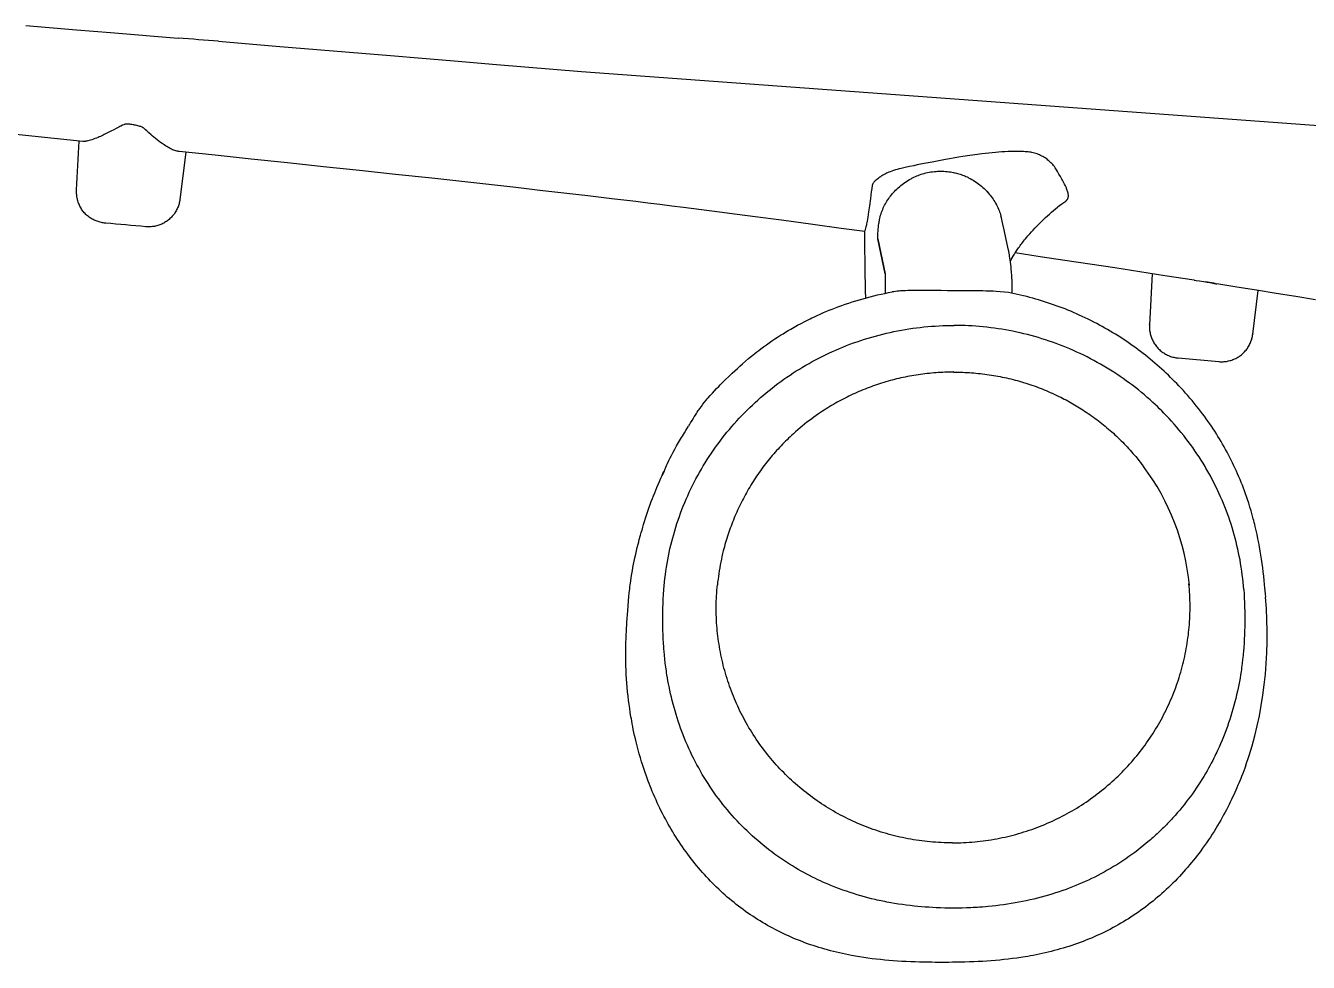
# Model space of a CAD drawing. Extents: x -17108 to 71323, y -8319 to 54197.
# Drawn here: x 44875 to 48954, y 43081 to 46062 of the extents above; entities that cross this region are included whole.
import ezdxf

# ---------------------------------------------------------------- set-up
doc = ezdxf.new("R2010")
doc.units = 0
doc.linetypes.add('DASHED', pattern=[15, 12, -3])
doc.layers.get('0').update_dxf_attribs({"linetype": 'CONTINUOUS'})

msp = doc.modelspace()

# ---------------------------------------------------------------- linework, layer by layer
at = {"color": 7}
for p, q in [((46643, 45915.7), (51356.8, 45571.5)), ((45384.8, 45659), (45366.1, 45508.9)), ((47608.1, 45272.6), (47585.1, 45383.1)), ((47585.1, 45383.1), (47608.1, 45272.6)), ((47608.1, 45272.6), (47608.3, 45210)), ((47608.1, 45272.6), (47608.3, 45210)), ((48458, 45272.4), (48449.2, 45109.4)), ((48777.7, 45080.1), (48795, 45219)), ((48540.1, 45004.4), (48669.6, 44992.8))]:
    msp.add_line(p, q, dxfattribs=at)
at = {"color": 7, "linetype": 'DASHED', "ltscale": 0.003889}
msp.add_line((48157, 45484.1), (48157.1, 45484.2), dxfattribs=at)
at = {"color": 7, "linetype": 'DASHED', "ltscale": 0.000402647}
msp.add_line((48182, 45503.2), (48182, 45503.2), dxfattribs=at)
at = {"color": 7, "linetype": 'DASHED', "ltscale": 0.000497951}
msp.add_line((48182, 45503.2), (48182, 45503.2), dxfattribs=at)
at = {"color": 7, "linetype": 'DASHED', "ltscale": 0.027594}
msp.add_line((47544.2, 45406.3), (47544.2, 45406.3), dxfattribs=at)
at = {"color": 7, "ltscale": 0.001005}
for p, q in [((48650.6, 45237.3), (48650.6, 45237.4)), ((48650.6, 45237.4), (48650.6, 45237.3))]:
    msp.add_line(p, q, dxfattribs=at)
at = {"color": 7, "linetype": 'DASHED', "ltscale": 0.064516}
for p, q in [((48449.4, 45112), (48449.2, 45109.4)), ((48449.2, 45109.4), (48449.4, 45112))]:
    msp.add_line(p, q, dxfattribs=at)
at = {"color": 7, "linetype": 'DASHED', "ltscale": 0.064507}
msp.add_line((48777.9, 45082.6), (48777.7, 45080.1), dxfattribs=at)
at = {"color": 7, "ltscale": 0.026465}
for p, q in [((47826.3, 44960.7), (47827.4, 44960.7)), ((47827.4, 44960.7), (47826.3, 44960.7))]:
    msp.add_line(p, q, dxfattribs=at)
at = {"color": 7}
for points in [[(44875.5, 46061.8), (45037.2, 46048.6), (45145.1, 46039.9), (45360.8, 46022.3)], [(45057.1, 45693.2), (44763, 45723.9), (44469.1, 45754.7), (44322.2, 45770.1), (44028.4, 45801.1), (43881.6, 45816.6), (43615.8, 45844.9), (43350, 45873.2), (43084.4, 45901.6), (42287.7, 45986.9), (42022.2, 46015.2), (41757.9, 46043.3)], [(45488.8, 46011.9), (45670.9, 45997), (45853.1, 45982), (46035.3, 45966.9)], [(46035.3, 45966.9), (46136.6, 45958.4), (46237.9, 45949.9), (46372.9, 45938.6), (46643, 45915.7)], [(45187.5, 45746.6), (45183.4, 45744.7), (45178.3, 45742.3), (45175.3, 45740.8), (45171.3, 45738.8), (45163.5, 45734.7), (45155.8, 45730.6), (45146.3, 45725.7), (45137.8, 45721.4), (45129.4, 45717.3)], [(45221.6, 45745.6), (45219.3, 45746.1), (45217, 45746.4), (45213.5, 45747), (45210.1, 45747.4), (45206.7, 45747.8), (45203.6, 45748), (45200.7, 45748.1), (45198, 45748.2), (45195.5, 45748.1), (45193.5, 45748), (45191.8, 45747.8), (45190.3, 45747.5), (45189.2, 45747.2), (45188.4, 45746.9), (45187.5, 45746.6)], [(45251, 45735.6), (45250.4, 45736), (45249.8, 45736.4), (45248.9, 45737), (45247.9, 45737.5), (45245.9, 45738.5), (45243.6, 45739.5), (45241.2, 45740.5), (45238.7, 45741.3), (45235.9, 45742.2), (45232.4, 45743.2), (45228.9, 45744.1), (45225.2, 45744.9), (45221.6, 45745.6)], [(45304.5, 45690.4), (45299.3, 45694.3), (45294, 45698.3), (45288.7, 45702.6), (45283.4, 45707), (45278.1, 45711.5), (45274.6, 45714.6), (45267.6, 45721), (45262.8, 45725.3), (45260.4, 45727.5), (45256.6, 45730.8), (45253.8, 45733.2), (45250.9, 45735.6)], [(45121.6, 45713.5), (45117.3, 45711.4), (45113.1, 45709.4), (45109.6, 45707.8), (45106, 45706.2), (45100.9, 45704.1), (45095.8, 45702.2), (45090.9, 45700.4), (45086.1, 45698.8), (45081.5, 45697.4), (45077.2, 45696.2), (45073.2, 45695.1), (45069.5, 45694.3), (45066.2, 45693.7), (45064.6, 45693.5), (45063.1, 45693.3), (45061.7, 45693.2), (45060.4, 45693.1), (45058.7, 45693.1), (45057.1, 45693.2)], [(45327.8, 45674.8), (45324, 45677.1), (45320, 45679.7), (45315.9, 45682.4), (45312.8, 45684.5), (45309.6, 45686.8), (45304.5, 45690.4)], [(45363.2, 45661.3), (45361, 45661.6), (45359.1, 45661.9), (45357.6, 45662.2), (45356, 45662.6), (45352.9, 45663.4), (45349.7, 45664.5), (45346.3, 45665.7), (45342.8, 45667.1), (45339.2, 45668.8), (45335.4, 45670.6), (45331.6, 45672.6), (45327.8, 45674.8)], [(47195.3, 45453.6), (47138.4, 45461.2), (47081.5, 45468.6), (47024.6, 45475.9), (46967.6, 45483.1), (46930, 45487.8), (46892.4, 45492.5), (46853.9, 45497.2), (46815.4, 45501.9), (46739.3, 45511), (46663, 45520), (46586.8, 45528.9), (46510.5, 45537.6), (46434.1, 45546.3), (46357.7, 45554.9), (46281.3, 45563.4), (46224, 45569.7), (46166.6, 45576), (46051.9, 45588.4), (45937.2, 45600.7), (45822.4, 45613), (45707.6, 45625.1), (45592.8, 45637.2), (45478, 45649.3), (45363.2, 45661.3)], [(48048.3, 45661), (48043.4, 45661.2), (48038.4, 45661.3), (48028.6, 45661.4), (48018.9, 45661.3), (48009.1, 45661.2), (47999.4, 45660.9), (47989.3, 45660.4), (47979.3, 45659.9), (47969.3, 45659.2), (47959.3, 45658.4), (47948.5, 45657.4), (47937.8, 45656.4), (47927.1, 45655.2), (47916.5, 45653.9), (47909.1, 45653), (47901.8, 45652), (47893.9, 45650.9), (47885.9, 45649.8), (47878, 45648.6), (47870.1, 45647.4), (47856, 45645.1), (47842, 45642.8), (47825.1, 45639.9), (47813, 45637.7), (47801, 45635.6), (47778.9, 45631.5), (47757.7, 45627.5), (47739.3, 45624), (47721.4, 45620.6), (47710.5, 45618.4), (47699.9, 45616.2), (47686, 45613.4), (47672.6, 45610.5), (47659.7, 45607.5)], [(48153.6, 45602.6), (48151.4, 45606.2), (48149.1, 45609.7), (48146.7, 45613.1), (48144.1, 45616.4), (48141.4, 45619.6), (48138.6, 45622.7), (48135.7, 45625.7), (48132.7, 45628.7), (48129.6, 45631.5), (48126.4, 45634.1), (48123.3, 45636.6), (48120.1, 45638.9), (48116.9, 45641.1), (48113.5, 45643.2), (48110.1, 45645.2), (48106.7, 45647), (48103.1, 45648.8), (48099.5, 45650.4), (48095.9, 45652), (48091.9, 45653.5), (48087.9, 45654.8), (48083.8, 45656), (48079.6, 45657.1), (48075.4, 45658), (48071.4, 45658.8), (48067.3, 45659.4), (48063.2, 45659.9), (48059.2, 45660.4), (48056.4, 45660.6), (48053.7, 45660.8), (48048.3, 45661)], [(47659.7, 45607.5), (47653.3, 45606), (47647.1, 45604.4), (47641.2, 45602.7), (47635.5, 45600.9), (47630, 45599), (47624.8, 45597.1), (47619.9, 45595.2), (47616.4, 45593.6), (47613, 45592.1), (47609.8, 45590.5), (47607.6, 45589.4), (47605.5, 45588.2), (47603.2, 45586.9), (47601, 45585.7), (47598.5, 45584.2), (47596.1, 45582.7), (47593.8, 45581.2), (47591.6, 45579.7), (47588.1, 45577.2), (47584.9, 45574.9), (47582.1, 45572.6)], [(48182, 45503.2), (48183.7, 45504.5), (48184.6, 45505.2), (48185.4, 45505.9), (48186.1, 45506.6), (48186.8, 45507.3), (48187.7, 45508.5), (48188.6, 45509.7), (48189.3, 45511.1), (48189.9, 45512.5), (48190.3, 45513.6), (48190.6, 45514.7), (48190.9, 45515.9), (48191, 45516.8), (48191.1, 45517.8), (48191.2, 45519.8), (48191.2, 45521.9), (48191, 45524.2), (48190.7, 45526.6), (48190.2, 45529.2), (48189.5, 45531.9), (48188.7, 45534.8), (48187.8, 45537.4), (48186.8, 45540.2), (48185.7, 45543.1), (48184.8, 45545.3), (48183.8, 45547.6), (48181.7, 45552.2), (48179.4, 45556.9), (48176.9, 45561.8), (48174.8, 45565.6), (48172.7, 45569.6), (48170.4, 45573.6), (48165.9, 45581.5), (48161.4, 45589.3), (48156.2, 45598.1), (48153.6, 45602.6)], [(47577.2, 45568.4), (47575.2, 45566.5), (47574.3, 45565.6), (47573.4, 45564.6), (47572.4, 45563.3), (47571.4, 45562.1), (47570.5, 45560.8), (47569.6, 45559.2), (47568.9, 45557.6), (47568.3, 45556), (47567.8, 45554.4), (47567.5, 45552.8)], [(47582.1, 45572.6), (47579.8, 45570.7), (47578.7, 45569.8), (47577.2, 45568.4)], [(47577.2, 45568.4), (47578.7, 45569.8), (47579.8, 45570.7), (47582.1, 45572.6)], [(47637.9, 45534), (47641.7, 45538), (47645.7, 45541.9), (47649.7, 45545.7), (47653.9, 45549.4), (47658.1, 45553), (47662.5, 45556.5), (47666.9, 45559.8), (47671.4, 45563), (47676.1, 45566.2), (47680.9, 45569.2), (47685.8, 45572.1), (47688.3, 45573.6), (47690.8, 45574.9), (47693.3, 45576.2), (47695.8, 45577.5), (47700.2, 45579.7), (47704.6, 45581.7), (47709.1, 45583.6), (47713.6, 45585.4), (47718.2, 45587.1), (47722.8, 45588.7), (47727.4, 45590.1), (47732.7, 45591.7), (47738, 45593), (47743.4, 45594.2), (47748.7, 45595.3), (47754.1, 45596.2), (47759.6, 45597), (47765, 45597.6), (47770.5, 45598.1), (47775.3, 45598.4), (47780.2, 45598.6), (47785.1, 45598.7)], [(47785.1, 45598.7), (47790.3, 45598.6), (47795.5, 45598.4), (47800.6, 45598.1), (47805.8, 45597.6), (47810.9, 45597), (47816, 45596.3), (47821.1, 45595.5), (47826.2, 45594.5), (47829, 45593.9), (47831.7, 45593.3), (47835.4, 45592.3), (47839, 45591.4), (47842.6, 45590.3), (47846.6, 45589.1), (47850.6, 45587.7), (47854.6, 45586.3), (47858.6, 45584.8), (47862, 45583.4), (47865.5, 45581.9), (47868.9, 45580.4), (47871.5, 45579.2), (47874, 45577.9), (47879, 45575.3), (47883.9, 45572.6), (47888.6, 45569.9), (47893.2, 45567), (47897.7, 45564), (47902.2, 45560.9), (47906.5, 45557.6), (47910.8, 45554.3), (47915, 45550.8), (47919.1, 45547.2), (47923.1, 45543.5), (47926.3, 45540.4), (47929.5, 45537.1), (47932.7, 45533.8)], [(45130, 45433.5), (45126.5, 45433.8), (45123.1, 45434.3), (45119.6, 45434.8), (45116.2, 45435.5), (45112.8, 45436.3), (45109.4, 45437.2), (45106, 45438.2), (45102.7, 45439.3), (45099.4, 45440.5), (45096.1, 45441.8), (45092.9, 45443.3), (45089.7, 45444.9), (45086.6, 45446.5), (45083.6, 45448.3), (45080.6, 45450.2), (45077.7, 45452.2), (45074.9, 45454.4), (45072.1, 45456.6), (45069.4, 45458.9), (45066.9, 45461.3), (45064.4, 45463.8), (45062, 45466.5), (45059.7, 45469.1), (45057.5, 45471.9), (45055.4, 45474.8), (45053.4, 45477.7), (45051.5, 45480.7), (45049.8, 45483.8), (45048, 45487.1), (45046.5, 45490.4), (45045.1, 45493.6), (45043.9, 45496.7), (45042.6, 45500.3), (45041.5, 45504), (45040.6, 45507.2), (45039.9, 45510.4), (45039.4, 45512.4), (45039.1, 45514.4), (45038.7, 45516.4), (45038.2, 45520), (45037.9, 45523), (45037.6, 45526.9), (45037.5, 45530.8), (45037.5, 45534.8), (45037.6, 45539), (45037.6, 45539.6)], [(47567.5, 45552.8), (47566, 45543.1), (47564.6, 45533.3), (47563.1, 45522.8), (47561.7, 45512.1), (47558.7, 45488.7), (47556.9, 45475.6), (47556.1, 45469.1), (47554.9, 45460.9), (47553.8, 45452.9), (47552.7, 45446.2), (47551.6, 45439.8)], [(47585.1, 45383.1), (47585.1, 45389.3), (47585.3, 45395.4), (47585.6, 45401.6), (47586, 45407.8), (47586.4, 45413.9), (47587, 45420.1), (47587.7, 45426.2), (47588.6, 45432.3), (47589.1, 45435.3), (47589.6, 45438.4), (47590.1, 45441.4), (47590.7, 45444.3), (47591.8, 45449.1), (47593, 45453.9), (47594.3, 45458.6), (47595.7, 45463.3), (47597.2, 45467.9), (47598.9, 45472.5), (47600.8, 45477.1), (47602.7, 45481.6), (47604.8, 45486.1), (47607, 45490.5), (47609.4, 45494.8), (47611.8, 45499.1), (47614.4, 45503.3), (47617.1, 45507.5), (47619.8, 45511.6), (47622.7, 45515.6), (47625.7, 45519.6), (47628.7, 45523.4), (47631.9, 45527.2), (47634.8, 45530.6), (47637.9, 45534)], [(47932.7, 45533.8), (47936.1, 45530), (47939.5, 45526.1), (47942.7, 45522.1), (47945.9, 45518), (47948.9, 45513.8), (47951.8, 45509.6), (47954.7, 45505.3), (47957.4, 45501), (47960, 45496.6), (47962.4, 45492.1), (47964.8, 45487.6), (47967, 45483), (47969, 45478.3), (47971, 45473.6), (47972.5, 45469.5), (47973.9, 45465.4), (47975.3, 45461.3), (47976.5, 45457.1)], [(45366.1, 45509), (45365.6, 45505.5), (45365.1, 45502.6), (45364.7, 45500.8), (45364.1, 45497.9), (45363.3, 45495), (45362.3, 45491.6), (45361.2, 45488.3), (45360, 45484.9), (45358.6, 45481.7), (45357.2, 45478.5), (45355.6, 45475.3), (45353.9, 45472.2), (45352.1, 45469.2), (45350.2, 45466.2), (45348.3, 45463.4), (45346.2, 45460.5), (45344, 45457.8), (45341.7, 45455.2), (45339.3, 45452.6), (45336.9, 45450.1), (45334.4, 45447.7), (45331.7, 45445.4), (45329, 45443.2), (45326.3, 45441.1), (45323.4, 45439.1), (45320.5, 45437.1), (45317.5, 45435.3), (45314.5, 45433.6), (45311.4, 45432), (45308.3, 45430.5), (45305.1, 45429.1), (45301.9, 45427.9), (45298.6, 45426.7), (45295.3, 45425.7), (45291.9, 45424.7), (45288.6, 45423.9), (45285.2, 45423.2), (45281.7, 45422.6), (45278.3, 45422.2), (45274.8, 45421.8), (45271.4, 45421.6), (45267.9, 45421.5), (45264.4, 45421.5), (45260.9, 45421.7), (45257.4, 45421.9)], [(48006.8, 45312.5), (48009.6, 45317.8), (48012.5, 45323.1), (48015.7, 45328.6), (48017.7, 45331.9), (48019.7, 45335.1), (48021.7, 45338.4), (48023.8, 45341.6), (48026, 45344.9), (48028.2, 45348.2), (48030.5, 45351.6), (48032.9, 45355), (48035.4, 45358.4), (48037.9, 45361.9), (48040.5, 45365.4), (48043.1, 45368.9), (48045.9, 45372.5), (48048.7, 45376), (48051.8, 45379.9), (48054.9, 45383.7), (48058.8, 45388.4), (48062.7, 45393), (48068.5, 45399.6), (48073.6, 45405.3), (48078.9, 45411.1), (48084.4, 45416.9), (48090, 45422.8), (48095.8, 45428.7), (48101.8, 45434.7), (48107.9, 45440.6), (48113.4, 45445.8), (48118.9, 45451), (48125, 45456.6), (48131.2, 45462.2), (48137.5, 45467.8), (48143.9, 45473.3), (48150.4, 45478.7), (48157, 45484.1)], [(48157, 45484.1), (48159.2, 45485.9), (48163.3, 45489.1), (48170.5, 45494.5), (48182.8, 45503.8)], [(47544.2, 45406.3), (47468.8, 45416.7), (47379.1, 45428.9), (47278.9, 45442.4), (47195.3, 45453.6)], [(47551.6, 45439.8), (47551.2, 45437.5), (47550.8, 45435.3), (47549.8, 45431.1), (47548.8, 45427), (47548.3, 45425.1), (47547.2, 45421.4), (47544.2, 45408.4)], [(48001.6, 45343.3), (47998.7, 45357), (47993.3, 45381.7), (47986.8, 45411.9), (47982.9, 45430.1), (47980.9, 45439.6), (47979.7, 45444.5), (47978.3, 45450.4), (47976.5, 45457.1)], [(47546.9, 45195.4), (47546.4, 45218.1), (47545.9, 45242), (47545.4, 45267.1), (47545, 45293.4), (47544.7, 45320.8), (47544.5, 45341.6), (47544.4, 45363.2), (47544.3, 45385.5), (47544.2, 45408.4)], [(48012.9, 45210), (48012.4, 45250.5), (48011.8, 45260.4), (48011.4, 45266.9), (48010.5, 45277.7), (48009.7, 45286.5), (48008.9, 45294.6), (48008.1, 45302.1), (48007.2, 45309.2), (48006.4, 45315.5), (48005.5, 45322), (48004.4, 45328.8), (48003.7, 45333), (48002.7, 45338.1), (48001.6, 45343.3)], [(48591.3, 45251.9), (48498.3, 45266.1), (48418.8, 45278.4), (48339.3, 45290.7), (48259.9, 45302.8), (48180.4, 45314.8), (48101, 45326.6), (48021.7, 45338.4)], [(48591.3, 45251.9), (48593.1, 45251.7), (48597.5, 45251.1), (48608.1, 45249.5), (48622.3, 45247.2), (48627, 45246.5)], [(48627, 45246.5), (48632.1, 45245.6), (48641.4, 45244), (48650.7, 45242.4), (48654.8, 45241.7), (48657.3, 45241.2), (48657.5, 45241.2)], [(48657.5, 45241.2), (48653.6, 45241.9), (48639.5, 45244.4), (48627, 45246.5)], [(48657.5, 45241.2), (48660.4, 45240.6), (48663.7, 45240)], [(48977, 45189.3), (48914.3, 45199.6), (48851.7, 45209.8), (48789, 45220), (48726.4, 45230), (48663.7, 45240)], [(46984.1, 44788.2), (46985.9, 44791.1), (46987.7, 44793.9), (46990.1, 44797.8), (46994.7, 44805.5), (46999.3, 44813.2), (47001.7, 44817), (47005.2, 44822.8), (47008.2, 44827.5), (47011.3, 44832.1), (47014.4, 44836.8), (47016.8, 44840.2), (47019.3, 44843.6), (47024.2, 44850.4), (47029.3, 44857.1), (47034.5, 44863.7), (47039.8, 44870.2), (47043, 44874), (47046.1, 44877.7), (47052.6, 44885.2), (47059.1, 44892.5), (47065.8, 44899.7), (47072.6, 44906.9), (47079.4, 44914), (47084.1, 44918.8), (47088.7, 44923.5), (47094.5, 44929.2), (47100.3, 44934.9), (47111.1, 44945.5), (47116.6, 44950.7), (47122, 44955.8), (47130.3, 44963.6), (47138.6, 44971.2), (47147, 44978.7), (47155.4, 44986.2), (47164.9, 44994.4), (47174.4, 45002.5), (47184.1, 45010.5), (47188.9, 45014.4), (47193.8, 45018.3), (47200.3, 45023.5), (47206.9, 45028.6), (47213.6, 45033.6), (47222.2, 45040), (47231, 45046.4), (47239.8, 45052.6), (47248.7, 45058.7), (47257.7, 45064.8), (47266.7, 45070.7), (47275.8, 45076.5), (47283.9, 45081.5), (47292, 45086.4), (47300.1, 45091.3), (47308.3, 45096), (47313.7, 45099.2), (47319.2, 45102.3), (47330.3, 45108.4), (47341.4, 45114.3), (47352.7, 45120.2), (47364.1, 45126), (47369.8, 45128.8), (47375.6, 45131.6), (47384.2, 45135.7), (47392.9, 45139.7), (47401.6, 45143.6), (47410.3, 45147.5), (47420.4, 45151.8), (47430.4, 45156), (47440.6, 45160), (47450.7, 45164), (47461, 45167.9), (47471.2, 45171.6), (47481.5, 45175.2), (47492.8, 45179.1), (47504.1, 45182.8), (47515.4, 45186.3), (47526.8, 45189.7), (47538.3, 45193), (47549.7, 45196.2), (47561.3, 45199.2), (47572.8, 45202.1), (47584.4, 45204.8), (47596, 45207.4), (47607.7, 45209.9), (47619.4, 45212.2), (47631.1, 45214.4)], [(47673.2, 45218.4), (47667.5, 45218.1), (47662, 45217.8), (47657.6, 45217.5), (47653.4, 45217.2), (47647, 45216.6), (47641.2, 45215.9), (47636.2, 45215.3), (47633.5, 45214.8), (47631, 45214.4)], [(47817.2, 45218.3), (47806.8, 45218.5), (47786.9, 45218.7), (47752.9, 45219.1), (47734.7, 45219.3), (47726.4, 45219.3), (47714.7, 45219.3), (47701.1, 45219.2), (47688.8, 45219), (47680.7, 45218.7), (47673.2, 45218.4)], [(48000.6, 45212.5), (47961.3, 45216.4), (47952.1, 45216.8), (47941.3, 45217.2), (47929.1, 45217.4), (47919.4, 45217.6), (47912.4, 45217.7), (47897.2, 45217.8), (47867.1, 45217.9), (47839.6, 45218.1), (47817.2, 45218.3)], [(48818.7, 44243.5), (48817.9, 44253.4), (48817, 44263.4), (48816.1, 44273.3), (48815.2, 44283.3), (48813.9, 44296.8), (48812.4, 44310.3), (48810.9, 44323.8), (48809.2, 44337.1), (48807.5, 44350.5), (48805.6, 44363.8), (48803.6, 44376.9), (48801.4, 44390.1), (48799.1, 44403.1), (48796.7, 44416.2), (48794.1, 44429.2), (48791.4, 44442.2), (48788.6, 44454.9), (48785.6, 44467.7), (48784.1, 44474), (48782.5, 44480.4), (48780.8, 44486.7), (48779.2, 44492.9), (48776.9, 44501.3), (48774.6, 44509.6), (48772.2, 44517.9), (48768.6, 44530), (48764.8, 44541.9), (48760.9, 44553.9), (48757.8, 44563.1), (48754.5, 44572.2), (48751.2, 44581.4), (48747.8, 44590.4), (48744.4, 44599.5), (48740.8, 44608.5), (48737.1, 44617.5), (48733.4, 44626.4), (48729.5, 44635.3), (48725.6, 44644.1), (48721.6, 44652.8), (48717.6, 44661.6), (48713.4, 44670.2), (48709.1, 44678.9), (48704.8, 44687.5), (48700.4, 44696), (48695.8, 44704.6), (48691.2, 44713.1), (48686.5, 44721.5), (48681.7, 44729.9), (48676.9, 44738.3), (48671.9, 44746.6), (48666.9, 44754.8), (48661.8, 44763), (48656.6, 44771.1), (48651.3, 44779.2), (48646, 44787.2), (48640.6, 44795.2), (48635.1, 44803.1), (48629.5, 44810.9), (48623.8, 44818.9), (48617.9, 44826.7), (48611.4, 44835.4), (48604.7, 44844), (48598, 44852.5), (48591.4, 44860.6), (48584.7, 44868.7), (48577.9, 44876.8), (48571, 44884.7), (48564.1, 44892.6), (48557, 44900.4), (48550, 44908.1), (48542.8, 44915.7), (48535.6, 44923.2), (48529.2, 44929.7), (48522.8, 44936.2), (48516.4, 44942.5), (48509.4, 44949.3), (48502.4, 44955.9), (48495.3, 44962.6), (48488.1, 44969.1), (48480.9, 44975.6), (48473.6, 44982), (48466.3, 44988.3), (48458.9, 44994.6), (48451.4, 45000.7), (48443.9, 45006.9), (48436.3, 45012.9), (48428.6, 45018.9), (48420.9, 45024.8), (48413.2, 45030.6), (48405.4, 45036.4), (48397.5, 45042.1), (48389.6, 45047.7), (48381.7, 45053.2), (48373.7, 45058.6), (48365.6, 45064), (48357.5, 45069.2), (48349.3, 45074.5), (48341.1, 45079.6), (48332.9, 45084.6), (48324.5, 45089.7), (48316, 45094.6), (48307.5, 45099.5), (48299, 45104.3), (48290.4, 45109), (48281.7, 45113.6), (48272.3, 45118.5), (48262.9, 45123.3), (48253.7, 45127.9), (48244.3, 45132.4), (48235, 45136.8), (48225.6, 45141.1), (48216.6, 45145.1), (48207.7, 45149), (48198.7, 45152.8), (48189.7, 45156.5), (48180.5, 45160.2), (48171.4, 45163.7), (48162.1, 45167.2), (48152.9, 45170.6), (48143.6, 45173.9), (48134.3, 45177.1), (48125, 45180.3), (48115.6, 45183.3), (48106.2, 45186.2), (48096.7, 45189.1), (48087.3, 45191.8), (48077.8, 45194.5), (48068.2, 45197.1), (48058.6, 45199.6), (48049, 45201.9), (48039.4, 45204.2), (48029.7, 45206.4), (48020, 45208.6), (48010.3, 45210.6), (48000.6, 45212.5)], [(46904.9, 44267.2), (46905.9, 44279.1), (46907.1, 44291), (46908.4, 44302.9), (46909.8, 44314.7), (46911.4, 44326.5), (46913.2, 44338.3), (46915.1, 44350.1), (46917.2, 44361.8), (46919.4, 44373.5), (46921.8, 44385.2), (46924.4, 44396.8), (46927.1, 44408.4), (46929.9, 44420), (46932.9, 44431.6), (46936.1, 44443), (46939.4, 44454.5), (46942.9, 44465.9), (46946.5, 44477.3), (46950.3, 44488.6), (46954.2, 44499.8), (46958.3, 44511), (46962.5, 44522.2), (46966.8, 44533.3), (46971.4, 44544.3), (46976, 44555.3), (46980.8, 44566.2), (46985.8, 44577), (46990.8, 44587.7), (46996.1, 44598.4), (47001.4, 44609), (47006.9, 44619.6), (47012.6, 44630), (47018.4, 44640.4), (47024.3, 44650.8), (47030.3, 44661), (47036.5, 44671.2), (47042.9, 44681.2), (47049.3, 44691.2), (47055.9, 44701.1), (47062.6, 44711), (47069.5, 44720.7), (47076.4, 44730.3), (47083.5, 44739.9), (47090.8, 44749.3), (47098.1, 44758.7), (47105.6, 44768), (47113.2, 44777.1), (47120.9, 44786.2), (47128.7, 44795.1), (47136.6, 44804), (47144.7, 44812.8), (47152.8, 44821.4), (47161, 44829.8), (47169.3, 44838.2), (47177.8, 44846.5), (47186.3, 44854.6), (47194.9, 44862.7), (47203.7, 44870.6), (47212.5, 44878.4), (47221.5, 44886.1), (47230.5, 44893.7), (47239.7, 44901.2), (47248.9, 44908.5), (47258.2, 44915.8), (47267.6, 44922.9), (47277.2, 44929.9), (47286.8, 44936.7), (47296.4, 44943.5), (47306.2, 44950.1), (47316.1, 44956.6), (47326, 44963), (47336, 44969.2), (47346.1, 44975.4), (47356.3, 44981.4), (47366.5, 44987.2), (47376.9, 44993), (47387.3, 44998.6), (47397.7, 45004), (47408.2, 45009.4), (47418.8, 45014.6), (47429.8, 45019.8), (47440.8, 45024.8), (47451.9, 45029.7), (47463, 45034.5), (47474.2, 45039.1), (47485.5, 45043.6), (47496.8, 45047.9), (47508.2, 45052.1), (47519.6, 45056.2), (47531.1, 45060), (47542.6, 45063.8), (47554.2, 45067.4), (47565.8, 45070.8), (47577.5, 45074.1), (47589.2, 45077.3), (47600.9, 45080.2), (47612.7, 45083.1), (47624.5, 45085.8), (47636.4, 45088.3), (47648.3, 45090.7), (47660.2, 45092.9), (47672.1, 45095), (47684.1, 45096.9), (47696.1, 45098.7), (47708.1, 45100.3), (47720.1, 45101.7), (47732.1, 45103), (47744, 45104.2), (47756, 45105.2), (47767.9, 45106), (47779.9, 45106.7), (47791.9, 45107.2), (47803.9, 45107.6), (47815.9, 45107.8), (47827.9, 45107.9)], [(48749, 44267.2), (48748, 44279.2), (48746.9, 44291), (48745.6, 44302.9), (48744.2, 44314.7), (48742.6, 44326.5), (48740.9, 44338.2), (48739, 44349.9), (48737, 44361.6), (48734.8, 44373.2), (48732.5, 44384.8), (48730, 44396.3), (48727.3, 44407.8), (48724.5, 44419.3), (48721.6, 44430.6), (48718.5, 44442), (48715.3, 44453.3), (48711.9, 44464.5), (48708.4, 44475.7), (48704.8, 44486.8), (48701, 44497.9), (48697, 44508.9), (48692.9, 44519.8), (48688.7, 44530.7), (48684.4, 44541.5), (48679.9, 44552.2), (48675.2, 44562.9), (48670.9, 44572.5), (48666.5, 44582.1), (48662, 44591.6), (48657.3, 44601), (48652.6, 44610.4), (48647.7, 44619.7), (48642.7, 44629), (48637.7, 44638.2), (48634.7, 44643.4), (48631.7, 44648.6), (48628.7, 44653.8), (48625.7, 44659), (48619.5, 44669.2), (48613.2, 44679.4), (48606.7, 44689.5), (48600.1, 44699.5), (48593.4, 44709.4), (48586.5, 44719.2), (48579.6, 44728.9), (48572.5, 44738.6), (48565.2, 44748.1), (48557.9, 44757.5), (48550.4, 44766.8), (48542.8, 44776.1), (48535.1, 44785.2), (48527.3, 44794.2), (48519.3, 44803.1), (48511.2, 44811.9), (48503.1, 44820.6), (48494.8, 44829.2), (48488, 44836.1), (48481.1, 44843), (48474.1, 44849.7), (48467.1, 44856.4), (48460, 44863), (48455.5, 44867.1), (48451, 44871.1), (48446.5, 44875.1), (48441.9, 44879.1), (48437.4, 44883.1), (48432.8, 44887), (48428.1, 44890.9), (48423.5, 44894.8), (48414.1, 44902.5), (48404.6, 44910), (48395, 44917.4), (48385.3, 44924.7), (48375.5, 44931.9), (48365.6, 44938.9), (48355.7, 44945.8), (48345.6, 44952.6), (48335.4, 44959.2), (48325.2, 44965.7), (48314.9, 44972.1), (48304.4, 44978.3), (48293.9, 44984.4), (48283.3, 44990.4), (48272.7, 44996.2), (48261.9, 45001.9), (48251.1, 45007.5), (48240.2, 45012.9), (48229.2, 45018.2), (48218.1, 45023.3), (48207, 45028.3), (48196.2, 45033), (48185.3, 45037.6), (48174.3, 45042), (48163.3, 45046.3), (48152.2, 45050.4), (48141.1, 45054.4), (48129.9, 45058.3), (48118.6, 45062), (48107.3, 45065.6), (48096, 45069.1), (48084.6, 45072.4), (48073.1, 45075.5), (48061.6, 45078.6), (48050, 45081.4), (48038.4, 45084.2), (48026.8, 45086.7), (48015.1, 45089.2), (48003.4, 45091.5), (47991.6, 45093.6), (47979.8, 45095.6), (47968, 45097.5), (47956.1, 45099.2), (47944.2, 45100.7), (47932.3, 45102.1), (47920.3, 45103.4), (47908.3, 45104.5), (47896.9, 45105.4), (47885.4, 45106.1), (47874, 45106.8), (47862.5, 45107.3), (47851, 45107.6), (47839.5, 45107.8), (47827.9, 45107.9)], [(48449.2, 45109.4), (48449, 45105.9), (48449, 45102.4), (48449.1, 45098.9), (48449.4, 45095.5), (48449.7, 45092), (48450.2, 45088.5), (48450.8, 45085.1), (48451.5, 45081.7), (48452.4, 45078.3), (48453.3, 45074.9), (48454.4, 45071.6), (48455.6, 45068.3), (48456.9, 45065.1), (48458.3, 45061.9), (48459.8, 45058.8), (48461.4, 45055.7), (48463.2, 45052.7), (48465, 45049.7), (48467, 45046.8), (48469, 45044), (48471.2, 45041.2), (48473.4, 45038.5), (48475.7, 45035.9), (48478.2, 45033.4), (48480.7, 45031), (48483.3, 45028.6), (48485.9, 45026.4), (48488.7, 45024.2), (48491.5, 45022.2), (48494.4, 45020.2), (48497.3, 45018.4), (48500.4, 45016.6), (48503.4, 45015), (48506.6, 45013.4), (48509.8, 45012), (48513, 45010.7), (48516.3, 45009.5), (48519.6, 45008.4), (48522.9, 45007.4), (48526.3, 45006.6), (48529.7, 45005.9), (48533.2, 45005.3), (48536.6, 45004.8), (48540.1, 45004.4)], [(48669.6, 44992.8), (48673.1, 44992.6), (48676.6, 44992.4), (48680, 44992.4), (48683.5, 44992.6), (48687, 44992.8), (48690.5, 44993.1), (48693.9, 44993.6), (48697.4, 44994.2), (48700.8, 44994.9), (48704.2, 44995.8), (48707.6, 44996.7), (48710.9, 44997.8), (48714.2, 44999), (48717.4, 45000.3), (48720.6, 45001.7), (48723.7, 45003.2), (48726.8, 45004.9), (48729.8, 45006.6), (48732.8, 45008.5), (48735.7, 45010.4), (48738.5, 45012.4), (48741.3, 45014.6), (48744, 45016.8), (48746.6, 45019.2), (48749.1, 45021.6), (48751.5, 45024.1), (48753.8, 45026.7), (48756.1, 45029.3), (48758.2, 45032.1), (48760.3, 45034.9), (48762.3, 45037.8), (48764.1, 45040.8), (48765.9, 45043.8), (48767.5, 45046.9), (48769, 45050), (48770.5, 45053.2), (48771.8, 45056.4), (48773, 45059.7), (48774.1, 45063), (48775, 45066.4), (48775.9, 45069.8), (48776.6, 45073.2), (48777.2, 45076.6), (48777.7, 45080.1)], [(47826.8, 44959.4), (47819.8, 44959.3), (47812.7, 44959.2), (47805.6, 44959.1), (47798.5, 44958.9), (47791.5, 44958.6), (47784.4, 44958.2), (47777.4, 44957.8), (47770.3, 44957.3), (47763.2, 44956.7), (47756.2, 44956.1), (47749.2, 44955.4), (47742.1, 44954.7), (47735.1, 44953.9), (47728.1, 44953), (47721.1, 44952.1), (47714.1, 44951), (47707.1, 44950), (47700.1, 44948.8), (47693.2, 44947.6), (47686.2, 44946.4), (47679.3, 44945.1), (47672.4, 44943.7), (47665.5, 44942.2), (47658.6, 44940.7), (47651.7, 44939.1), (47644.9, 44937.5), (47638, 44935.8), (47631.2, 44934), (47624.4, 44932.2), (47617.7, 44930.3), (47610.9, 44928.3), (47604.2, 44926.3), (47597.4, 44924.2), (47590.8, 44922.1), (47584.1, 44919.9), (47577.4, 44917.6), (47570.8, 44915.3), (47564.2, 44912.9), (47557.7, 44910.5), (47551.1, 44908), (47544.6, 44905.4), (47538.1, 44902.8), (47531.7, 44900.2), (47525.2, 44897.4), (47518.8, 44894.6), (47512.5, 44891.8), (47506.1, 44888.9), (47499.8, 44885.9), (47493.5, 44882.9), (47487.3, 44879.8), (47481.1, 44876.7), (47474.9, 44873.5), (47468.7, 44870.3), (47462.6, 44867), (47456.5, 44863.6), (47450.5, 44860.2), (47444.5, 44856.8), (47438.5, 44853.3), (47432.5, 44849.7), (47426.6, 44846.1), (47420.8, 44842.4), (47414.9, 44838.7), (47409.1, 44834.9), (47403.4, 44831.1), (47396.2, 44826.2), (47389.1, 44821.3), (47382, 44816.3), (47375.1, 44811.1), (47367.5, 44805.5), (47360, 44799.7), (47352.6, 44793.8), (47345.2, 44787.9), (47338, 44781.8), (47330.8, 44775.7), (47323.7, 44769.5), (47316.7, 44763.2), (47311.6, 44758.5), (47306.6, 44753.8), (47301.6, 44749.1), (47296.7, 44744.3), (47291.8, 44739.5), (47286.9, 44734.6), (47282.1, 44729.7), (47277.4, 44724.7), (47272.7, 44719.7), (47268, 44714.7), (47263.4, 44709.6), (47258.8, 44704.4), (47254.3, 44699.3), (47249.8, 44694), (47245.4, 44688.8), (47241, 44683.5), (47236.7, 44678.1), (47232.4, 44672.8), (47228.2, 44667.3), (47224, 44661.9), (47219.9, 44656.4), (47215.8, 44650.8), (47211.8, 44645.3), (47207.8, 44639.7), (47203.9, 44634), (47200, 44628.3), (47196.2, 44622.6), (47192.4, 44616.9), (47188.7, 44611.1), (47185, 44605.2), (47181.4, 44599.4), (47177.9, 44593.5), (47174.4, 44587.6), (47170.9, 44581.6), (47167.5, 44575.6), (47164.2, 44569.6), (47160.9, 44563.6), (47157.7, 44557.5), (47154.5, 44551.4), (47151.4, 44545.3), (47148.3, 44539.1), (47145.3, 44532.9), (47142.3, 44526.7), (47139.5, 44520.4), (47136.6, 44514.1), (47133.8, 44507.8), (47131.1, 44501.5), (47128.5, 44495.2), (47125.9, 44488.8), (47123.3, 44482.4), (47120.8, 44476), (47118.4, 44469.5), (47116, 44463.1), (47113.7, 44456.6), (47111.5, 44450.1), (47109.3, 44443.5), (47107.1, 44437), (47105.1, 44430.4), (47103.1, 44423.8), (47101.1, 44417.2), (47099.2, 44410.6), (47097.4, 44403.9), (47095.6, 44397.3), (47093.9, 44390.6), (47091.8, 44381.7), (47089.7, 44372.8), (47087.7, 44363.8), (47085.9, 44354.9)], [(47826.8, 44959.4), (47833.9, 44959.3), (47841, 44959.2), (47848, 44959.1), (47855.1, 44958.9), (47862.2, 44958.6), (47869.2, 44958.2), (47876.3, 44957.8), (47883.3, 44957.3), (47890.4, 44956.7), (47897.4, 44956.1), (47904.4, 44955.4), (47911.4, 44954.7), (47918.4, 44953.9), (47925.4, 44953), (47932.4, 44952.1), (47939.4, 44951.1), (47946.3, 44950), (47953.3, 44948.9), (47960.2, 44947.7), (47967.2, 44946.4), (47974.1, 44945.1), (47981, 44943.7), (47987.8, 44942.3), (47994.7, 44940.8), (48001.5, 44939.2), (48008.4, 44937.5), (48015.2, 44935.9), (48021.9, 44934.1), (48028.7, 44932.3), (48035.4, 44930.4), (48042.1, 44928.5), (48048.8, 44926.5), (48055.5, 44924.4), (48062.2, 44922.3), (48068.8, 44920.1), (48075.4, 44917.8), (48082, 44915.5), (48088.5, 44913.2), (48095.1, 44910.8), (48101.6, 44908.3), (48108, 44905.7), (48114.5, 44903.1), (48120.9, 44900.5), (48127.3, 44897.8), (48133.6, 44895), (48139.9, 44892.2), (48146.2, 44889.3), (48152.5, 44886.4), (48161.4, 44882.1), (48167, 44879.3), (48172.6, 44876.5), (48178.2, 44873.6), (48183.7, 44870.7), (48189.3, 44867.7), (48194.8, 44864.7), (48200.2, 44861.6), (48205.7, 44858.5), (48211.1, 44855.3), (48216.5, 44852.1), (48221.8, 44848.9), (48227.1, 44845.6), (48232.4, 44842.3), (48237.7, 44838.9), (48242.9, 44835.5), (48248.1, 44832.1), (48253.8, 44828.2), (48259.5, 44824.3), (48265.1, 44820.4), (48270.6, 44816.4), (48276.1, 44812.3), (48281.6, 44808.2), (48287.1, 44804.1), (48292.5, 44799.9), (48297.9, 44795.7), (48303.2, 44791.4), (48308.5, 44787), (48313.8, 44782.6), (48319, 44778.2), (48324.2, 44773.7), (48329.3, 44769.2), (48334.4, 44764.6), (48339.4, 44759.9), (48344.4, 44755.3), (48349.4, 44750.5), (48354.3, 44745.8), (48359.2, 44741), (48364, 44736.1), (48368.8, 44731.2), (48373.6, 44726.2), (48378.3, 44721.2), (48382.9, 44716.2), (48387.5, 44711.1), (48392.1, 44706), (48396.6, 44700.8), (48401.1, 44695.6), (48405.5, 44690.4), (48409.9, 44685.1), (48415.1, 44678.6), (48420.3, 44672.1), (48425.3, 44665.5), (48430.4, 44658.8)], [(46906.3, 44645.8), (46905.5, 44644.1), (46903.3, 44639.3), (46899.5, 44630.9), (46899.1, 44630), (46899.1, 44630), (46899.3, 44630.5), (46901.9, 44636.4), (46904.4, 44641.9), (46907.5, 44648.8), (46911.3, 44657), (46913.5, 44661.7), (46916.9, 44668.9), (46921.1, 44677.7), (46925.3, 44686.1), (46929.5, 44694.4), (46934.7, 44704.3), (46940.1, 44714.4), (46945.6, 44724.5), (46951.5, 44735), (46954.5, 44740.4), (46957.6, 44745.7), (46960.7, 44750.8), (46963.7, 44755.9), (46967, 44761.2), (46970.2, 44766.5), (46974.7, 44773.5), (46983.6, 44787.6)], [(46789.3, 44187.2), (46791.5, 44215.1), (46791.8, 44220.6), (46792.2, 44226.8), (46792.7, 44232.9), (46793.6, 44244.5), (46794.9, 44257.1), (46795.5, 44263.5), (46796.2, 44269.8), (46797, 44276.1), (46797.8, 44282.3), (46799.4, 44294.2), (46801.1, 44306), (46803, 44317.8), (46804.8, 44327.8), (46806.6, 44337.8), (46808.5, 44347.8), (46810.5, 44357.8), (46812.9, 44368.8), (46815.3, 44379.8), (46817.9, 44390.8), (46820.4, 44401.1), (46823, 44411.4), (46824.9, 44418.9), (46826.9, 44426.5), (46830.8, 44440.9), (46833.1, 44448.9), (46835.4, 44456.9), (46838, 44465.8), (46840.6, 44474.7), (46843.6, 44484.5), (46846.7, 44494.2), (46850.9, 44507.1), (46855.2, 44520.1), (46858.4, 44529.3), (46861.7, 44538.4), (46865, 44547.5), (46868.5, 44556.8), (46872, 44566.1), (46875.7, 44575.3), (46879.2, 44584), (46882.7, 44592.7), (46886.3, 44601.3), (46890.8, 44611.8), (46895.4, 44622.2), (46899.1, 44630.2), (46902.7, 44638.2)], [(47826, 43253.9), (47812, 43253.9), (47798.1, 43254.2), (47784.2, 43254.6), (47777.2, 43254.8), (47770.3, 43255.1), (47758.7, 43255.7), (47747.1, 43256.4), (47735.5, 43257.2), (47723.9, 43258.1), (47712.3, 43259.1), (47700.8, 43260.3), (47688.3, 43261.7), (47675.9, 43263.2), (47663.4, 43264.9), (47651, 43266.8), (47638.6, 43268.8), (47626.3, 43270.9), (47614, 43273.2), (47607.8, 43274.4), (47601.7, 43275.6), (47595.5, 43276.9), (47589.4, 43278.2), (47583.3, 43279.6), (47577.2, 43281), (47565.6, 43283.8), (47554, 43286.7), (47542.5, 43289.8), (47531.1, 43293), (47519.6, 43296.3), (47508.2, 43299.9), (47496.9, 43303.5), (47485.6, 43307.3), (47474.4, 43311.3), (47463.2, 43315.4), (47452.1, 43319.6), (47446.5, 43321.8), (47441, 43324), (47435.5, 43326.2), (47430, 43328.5), (47424.5, 43330.9), (47419, 43333.2), (47410.9, 43336.8), (47402.7, 43340.5), (47394.6, 43344.3), (47386.6, 43348.2), (47377.4, 43352.7), (47368.3, 43357.3), (47359.3, 43362.1), (47350.3, 43366.9), (47341.4, 43371.8), (47332.5, 43376.9), (47323.7, 43382), (47313.9, 43387.9), (47304.2, 43394), (47294.6, 43400.1), (47285.1, 43406.4), (47275.6, 43412.8), (47266.3, 43419.3), (47257, 43426), (47247.8, 43432.8), (47238.7, 43439.7), (47229.7, 43446.7), (47220.8, 43453.9), (47212, 43461.2), (47203.3, 43468.6), (47194.7, 43476.1), (47186.2, 43483.7), (47177.8, 43491.5), (47169.5, 43499.3), (47161.4, 43507.3), (47153.3, 43515.4), (47145.3, 43523.6), (47137.5, 43531.9), (47129.7, 43540.3), (47122.1, 43548.8), (47114.6, 43557.4), (47107.2, 43566.1), (47099.9, 43574.9), (47092.8, 43583.8), (47085.6, 43593), (47078.6, 43602.2), (47071.7, 43611.6), (47065, 43621), (47058.3, 43630.5), (47051.8, 43640.2), (47045.4, 43649.9), (47039.2, 43659.7), (47033.1, 43669.6), (47027.1, 43679.5), (47021.3, 43689.6), (47015.6, 43699.7), (47010, 43709.9), (47004.6, 43720.2), (46999.3, 43730.5), (46994.2, 43740.9), (46989.2, 43751.4), (46984.3, 43762), (46979.6, 43772.6), (46975, 43783.3), (46970.6, 43794), (46966.3, 43804.8), (46962.1, 43815.7), (46958.1, 43826.6), (46954.3, 43837.5), (46950.5, 43848.5), (46947, 43859.4), (46943.6, 43870.2), (46940.4, 43881.1), (46937.3, 43892.1), (46934.3, 43903.1), (46931.5, 43914.1), (46928.8, 43925.1), (46926.2, 43936.2), (46923.8, 43947.4), (46921.5, 43958.5), (46919.6, 43967.8), (46917.9, 43977.1), (46916.3, 43986.5), (46914.7, 43995.9), (46913.8, 44002.1), (46912.8, 44008.4), (46911, 44020.9), (46909.4, 44033.4), (46908, 44046), (46906.7, 44058.6), (46905.5, 44071.2), (46905, 44077.8), (46904.5, 44084.4), (46903.6, 44097.6), (46902.8, 44110.8), (46902.3, 44124), (46901.8, 44137.2), (46901.5, 44150.4), (46901.4, 44163.6), (46901.4, 44176.8), (46901.5, 44188.2), (46901.7, 44199.5), (46902, 44210.8), (46902.4, 44222.1), (46902.8, 44229.6), (46903.1, 44237.2), (46904, 44252.2), (46904.9, 44267.2)], [(47822.4, 43461.4), (47813.5, 43461.5), (47804.6, 43461.6), (47795.8, 43461.9), (47786.9, 43462.2), (47778, 43462.7), (47769.2, 43463.3), (47760.3, 43463.9), (47751.5, 43464.7), (47742.7, 43465.6), (47733.9, 43466.6), (47725.1, 43467.7), (47716.3, 43468.8), (47707.6, 43470.1), (47698.8, 43471.5), (47690.1, 43473), (47681.4, 43474.6), (47672.7, 43476.3), (47664.1, 43478.1), (47655.4, 43480), (47646.8, 43481.9), (47638.2, 43484), (47629.7, 43486.2), (47621.2, 43488.5), (47612.7, 43490.9), (47604.2, 43493.4), (47595.8, 43496), (47587.4, 43498.6), (47579, 43501.4), (47570.7, 43504.3), (47562.4, 43507.3), (47554.2, 43510.3), (47546, 43513.5), (47537.8, 43516.7), (47529.7, 43520.1), (47521.6, 43523.5), (47513.6, 43527), (47505.6, 43530.7), (47497.7, 43534.4), (47489.8, 43538.2), (47482, 43542.1), (47474.2, 43546.1), (47466.4, 43550.1), (47458.7, 43554.3), (47451.1, 43558.5), (47443.5, 43562.9), (47436, 43567.3), (47428.5, 43571.8), (47421.1, 43576.4), (47413.7, 43581.1), (47406.4, 43585.8), (47399.2, 43590.7), (47392, 43595.6), (47384.9, 43600.6), (47377.8, 43605.7), (47370.8, 43610.8), (47363.9, 43616.1), (47357, 43621.4), (47350.2, 43626.8), (47343.4, 43632.3), (47336.8, 43637.8), (47330.2, 43643.5), (47323.6, 43649.2), (47317.1, 43654.9), (47310.8, 43660.8), (47304.4, 43666.7), (47298.2, 43672.7), (47292, 43678.7), (47285.9, 43684.9), (47279.8, 43691.1), (47273.9, 43697.3), (47268, 43703.7), (47262.2, 43710.1), (47256.4, 43716.5), (47250.8, 43723.1), (47245.2, 43729.6), (47239.7, 43736.3), (47234.3, 43743), (47228.9, 43749.8), (47223.6, 43756.6), (47218.5, 43763.5), (47213.4, 43770.5), (47208.3, 43777.5), (47203.4, 43784.5), (47198.5, 43791.7), (47193.8, 43798.8), (47189.1, 43806), (47184.5, 43813.3), (47180, 43820.7), (47175.5, 43828), (47171.2, 43835.5), (47166.9, 43842.9), (47162.8, 43850.5), (47158.7, 43858), (47154.7, 43865.6), (47150.8, 43873.3), (47147, 43881), (47143.2, 43888.8), (47139.6, 43896.5), (47136.1, 43904.4), (47132.6, 43912.2), (47129.2, 43920.2), (47126, 43928.1), (47122.8, 43936.1), (47119.7, 43944.1), (47116.7, 43952.2), (47113.8, 43960.2), (47111, 43968.4), (47108.3, 43976.5), (47105.7, 43984.7), (47103.1, 43992.9), (47100.7, 44001.1), (47098.4, 44009.4), (47096.1, 44017.7), (47094, 44026), (47091.9, 44034.4), (47090, 44042.7), (47088.1, 44051.1), (47086.4, 44059.5), (47084.7, 44068), (47083.1, 44076.4), (47081.7, 44084.9), (47080.3, 44093.4), (47079, 44101.9), (47077.8, 44110.4), (47076.8, 44118.9), (47075.8, 44127.5), (47074.9, 44136), (47074.1, 44144.6), (47073.4, 44153.2), (47072.8, 44161.8), (47072.3, 44170.4), (47072, 44179), (47071.7, 44187.6), (47071.5, 44196.2), (47071.4, 44204.8), (47071.4, 44213.4), (47071.5, 44222), (47071.7, 44230.7), (47072, 44239.3), (47072.4, 44247.9), (47072.9, 44256.5), (47073.5, 44265.1), (47074.3, 44273.7), (47075.1, 44282.3)], [(47822.4, 43461.4), (47831.3, 43461.5), (47840.1, 43461.6), (47849, 43461.9), (47857.9, 43462.2), (47866.7, 43462.7), (47875.6, 43463.3), (47884.5, 43463.9), (47893.3, 43464.7), (47902.1, 43465.6), (47911, 43466.6), (47919.8, 43467.7), (47928.6, 43468.9), (47937.4, 43470.1), (47946.1, 43471.5), (47954.9, 43473), (47963.6, 43474.6), (47972.3, 43476.3), (47981, 43478.1), (47989.7, 43480), (47998.3, 43482), (48006.9, 43484.1), (48015.5, 43486.3), (48024.1, 43488.6), (48032.6, 43491), (48041.1, 43493.5), (48049.6, 43496.1), (48058, 43498.8), (48066.4, 43501.6), (48074.8, 43504.5), (48083.1, 43507.4), (48091.4, 43510.5), (48099.6, 43513.7), (48107.9, 43517), (48116, 43520.3), (48124.2, 43523.8), (48132.2, 43527.4), (48140.3, 43531), (48148.3, 43534.7), (48156.2, 43538.6), (48164.1, 43542.5), (48172, 43546.5), (48179.8, 43550.6), (48187.5, 43554.8), (48195.2, 43559.1), (48202.9, 43563.4), (48210.5, 43567.9), (48218, 43572.4), (48225.5, 43577.1), (48232.9, 43581.8), (48240.3, 43586.6), (48247.6, 43591.5), (48254.8, 43596.4), (48262, 43601.5), (48269.2, 43606.6), (48276.2, 43611.8), (48283.2, 43617.1), (48290.1, 43622.5), (48297, 43627.9), (48303.8, 43633.4), (48310.5, 43639), (48317.2, 43644.7), (48323.8, 43650.5), (48330.3, 43656.3), (48336.8, 43662.2), (48343.2, 43668.1), (48349.5, 43674.2), (48355.7, 43680.3), (48361.9, 43686.5), (48368, 43692.7), (48374, 43699), (48379.9, 43705.4), (48385.8, 43711.9), (48391.6, 43718.4), (48397.3, 43725), (48402.9, 43731.6), (48408.5, 43738.3), (48413.9, 43745.1), (48419.3, 43751.9), (48424.6, 43758.8), (48429.9, 43765.7), (48435, 43772.8), (48440.1, 43779.8), (48445.1, 43786.9), (48450, 43794.1), (48454.8, 43801.3), (48459.5, 43808.6), (48464.1, 43815.9), (48468.7, 43823.3), (48473.1, 43830.7), (48477.5, 43838.2), (48481.8, 43845.7), (48486, 43853.3), (48490.1, 43860.9), (48494.2, 43868.6), (48498.1, 43876.3), (48501.9, 43884), (48505.7, 43891.8), (48509.4, 43899.6), (48512.9, 43907.5), (48516.4, 43915.4), (48519.8, 43923.4), (48523.1, 43931.3), (48526.3, 43939.4), (48529.4, 43947.4), (48532.4, 43955.5), (48535.3, 43963.6), (48538.2, 43971.8), (48540.9, 43979.9), (48543.5, 43988.1), (48546.1, 43996.4), (48548.5, 44004.6), (48550.9, 44012.9), (48553.1, 44021.2), (48555.3, 44029.6), (48557.4, 44037.9), (48559.3, 44046.3), (48561.2, 44054.7), (48563, 44063.1), (48564.7, 44071.6), (48566.2, 44080), (48567.7, 44088.5), (48569.1, 44097), (48570.4, 44105.5), (48571.6, 44114), (48572.7, 44122.5), (48573.7, 44131.1), (48574.6, 44139.6), (48575.4, 44148.2), (48576.1, 44156.8), (48576.7, 44165.3), (48577.2, 44173.9), (48577.6, 44182.5), (48577.9, 44191.1), (48578.1, 44199.7), (48578.2, 44208.3), (48578.2, 44216.9), (48578.1, 44225.5), (48577.9, 44234.1), (48577.6, 44242.7), (48577.2, 44251.3), (48576.7, 44259.9), (48576.1, 44268.4), (48575.5, 44277), (48574.7, 44285.6)], [(48749, 44267.2), (48749.9, 44252.3), (48750.7, 44237.4), (48751.1, 44229.9), (48751.4, 44222.4), (48751.8, 44210.4), (48752.1, 44198.5), (48752.3, 44186.5), (48752.3, 44174.5), (48752.3, 44162.5), (48752.1, 44149.4), (48751.8, 44136.2), (48751.4, 44123.1), (48750.7, 44110), (48750, 44096.9), (48749.1, 44083.8), (48748, 44070.7), (48747.4, 44064.2), (48746.8, 44057.6), (48745.4, 44044.9), (48743.9, 44032.2), (48743.1, 44025.8), (48742.2, 44019.4), (48741.3, 44013.1), (48740.4, 44006.8), (48738.7, 43996.2), (48737, 43985.7), (48735.1, 43975.2), (48733.1, 43964.7), (48731, 43954.2), (48728.8, 43943.8), (48726.2, 43932.4), (48723.5, 43921.1), (48720.7, 43909.8), (48717.7, 43898.5), (48714.6, 43887.3), (48711.3, 43876.1), (48707.9, 43865), (48704.4, 43853.9), (48700.7, 43842.9), (48696.9, 43831.9), (48692.9, 43820.9), (48688.7, 43809.9), (48684.4, 43798.9), (48679.9, 43787.9), (48675.3, 43777.1), (48670.6, 43766.3), (48665.7, 43755.5), (48663.2, 43750.2), (48660.6, 43744.9), (48657.2, 43737.8), (48653.7, 43730.7), (48650.1, 43723.7), (48645.7, 43715.3), (48641.2, 43707), (48636.7, 43698.7), (48632.1, 43690.5), (48627.3, 43682.3), (48621.7, 43672.9), (48616, 43663.6), (48610.1, 43654.3), (48604.2, 43645.1), (48598.1, 43636), (48591.9, 43626.9), (48585.6, 43618), (48579.1, 43609.1), (48572.6, 43600.3), (48565.9, 43591.6), (48559.2, 43583), (48552.3, 43574.4), (48545.3, 43566), (48538.2, 43557.6), (48530.5, 43548.9), (48522.8, 43540.2), (48518.9, 43536), (48514.9, 43531.7), (48510.9, 43527.5), (48506.9, 43523.3), (48502.9, 43519.1), (48498.8, 43515), (48494.7, 43510.8), (48490.6, 43506.8), (48486.4, 43502.7), (48482.2, 43498.7), (48478, 43494.7), (48473.8, 43490.7), (48469.5, 43486.7), (48465.2, 43482.8), (48460.9, 43478.9), (48456.6, 43475.1), (48452.2, 43471.3), (48447.8, 43467.5), (48438.9, 43460), (48429.9, 43452.6), (48420.8, 43445.3), (48411.7, 43438.2), (48402.4, 43431.2), (48393, 43424.4), (48383.6, 43417.6), (48374, 43411), (48364.4, 43404.5), (48354.6, 43398.2), (48344.8, 43392), (48334.9, 43385.9), (48325, 43380), (48314.9, 43374.1), (48304.8, 43368.5), (48294.5, 43362.9), (48284.8, 43357.8), (48274.9, 43352.8), (48265, 43347.9), (48255.1, 43343.2), (48245.1, 43338.6), (48235, 43334.1), (48224.8, 43329.7), (48214.6, 43325.4), (48204.4, 43321.3), (48194.1, 43317.3), (48183.8, 43313.5), (48173.4, 43309.7), (48167.7, 43307.7), (48162, 43305.8), (48150.6, 43302), (48139.1, 43298.4), (48127.5, 43294.9), (48116, 43291.6), (48104.3, 43288.4), (48092.7, 43285.4), (48081, 43282.5), (48069.2, 43279.7), (48057.5, 43277.1), (48045.7, 43274.7), (48033.6, 43272.4), (48021.5, 43270.2), (48009.4, 43268.1), (47997.3, 43266.2), (47985.1, 43264.4), (47973, 43262.8), (47960.8, 43261.4), (47948.6, 43260), (47936.3, 43258.8), (47927.2, 43258), (47918, 43257.3), (47908.8, 43256.6), (47901.9, 43256.2), (47895.1, 43255.8), (47888.1, 43255.4), (47881.2, 43255.1), (47867.4, 43254.5), (47853.6, 43254.2), (47839.8, 43253.9), (47826, 43253.9)], [(47789.7, 43081.2), (47768, 43081.3), (47757.2, 43081.4), (47746.4, 43081.5), (47732.2, 43081.8), (47718, 43082.1), (47703.8, 43082.5), (47689.8, 43083.1), (47675.8, 43083.7), (47661.9, 43084.4), (47648.1, 43085.3), (47634.4, 43086.2), (47620.6, 43087.3), (47607.1, 43088.5), (47593.6, 43089.9), (47580.2, 43091.4), (47566.9, 43093), (47553.6, 43094.8), (47540.4, 43096.7), (47527.4, 43098.7), (47520.9, 43099.8), (47514.3, 43100.9), (47507.9, 43102.1), (47501.4, 43103.3), (47491.8, 43105.1), (47482.2, 43107.1), (47472.7, 43109.1), (47463.1, 43111.2), (47453.7, 43113.5), (47444.4, 43115.8), (47435, 43118.2), (47425.7, 43120.7), (47416.5, 43123.2), (47407.3, 43125.9), (47398.2, 43128.7), (47389, 43131.5), (47380, 43134.5), (47371.1, 43137.5), (47362.1, 43140.6), (47353.2, 43143.9), (47344.4, 43147.2), (47335.7, 43150.6), (47327, 43154.1), (47318.3, 43157.7), (47309.7, 43161.4), (47301.2, 43165.2), (47292.7, 43169.1), (47284.2, 43173), (47275.9, 43177.1), (47267.5, 43181.2), (47259.3, 43185.5), (47251.1, 43189.8), (47242.9, 43194.3), (47234.8, 43198.8), (47226.8, 43203.4), (47218.8, 43208.1), (47210.9, 43212.9), (47203.1, 43217.8), (47195.3, 43222.7), (47187.6, 43227.8), (47179.9, 43233), (47172.3, 43238.2), (47164.8, 43243.5), (47157.3, 43249), (47149.8, 43254.5), (47142.5, 43260), (47135.2, 43265.7), (47128, 43271.5), (47120.8, 43277.3), (47113.7, 43283.2), (47106.7, 43289.2), (47099.8, 43295.3), (47092.9, 43301.4), (47086.1, 43307.6), (47079.4, 43314), (47072.7, 43320.3), (47066, 43326.9), (47059.4, 43333.5), (47052.9, 43340.1), (47046.5, 43346.9), (47040.1, 43353.7), (47033.8, 43360.6), (47027.6, 43367.6), (47021.4, 43374.7), (47015.4, 43381.7), (47009.4, 43388.8), (47003.6, 43396), (46997.8, 43403.2), (46992, 43410.6), (46986.4, 43417.9), (46980.8, 43425.4), (46975.3, 43432.9), (46969.7, 43440.7), (46964.2, 43448.6), (46958.8, 43456.5), (46953.4, 43464.5), (46948.2, 43472.4), (46943.1, 43480.5), (46938, 43488.6), (46933, 43496.7), (46928.2, 43504.9), (46923.4, 43513), (46918.7, 43521.3), (46914.1, 43529.5), (46909.6, 43537.8), (46905.2, 43546.1), (46900.9, 43554.4), (46896.7, 43562.8), (46892.4, 43571.5), (46888.1, 43580.3), (46884, 43589.1), (46879.9, 43598), (46875.9, 43607), (46872, 43616), (46868.2, 43625), (46864.5, 43634.1), (46861.3, 43642.1), (46858.2, 43650.1), (46855.1, 43658.2), (46852.8, 43664.2), (46850.6, 43670.3), (46848.4, 43676.4), (46846.2, 43682.5), (46844.1, 43688.7), (46842, 43694.9), (46838, 43707.2), (46836, 43713.5), (46834.1, 43719.7), (46830.3, 43732.3), (46826.7, 43744.9), (46823.2, 43757.6), (46819.8, 43770.3), (46816.6, 43783.1), (46814.3, 43793), (46812, 43802.8), (46809.9, 43812.7), (46807.8, 43822.6), (46806, 43831.5), (46804.3, 43840.4), (46802.6, 43849.3), (46801.5, 43856), (46800.3, 43862.6), (46798.2, 43875.8), (46796.2, 43888.9), (46794.4, 43902.1), (46792.7, 43915.4), (46791.1, 43928.7), (46789.7, 43942.1), (46788.4, 43955.8), (46787.3, 43969.5), (46786.4, 43983.2), (46785.5, 43997.1), (46784.9, 44011), (46784.4, 44024.9), (46784.1, 44037.4), (46783.9, 44049.9), (46783.8, 44062.5), (46783.8, 44075.1), (46784, 44087.3), (46784.3, 44099.5), (46784.6, 44111.4), (46785.1, 44123.4), (46785.6, 44133.9), (46786.2, 44144.5), (46786.8, 44153.7), (46787.4, 44163), (46788.4, 44176.9), (46789.3, 44187.2)], [(48755.4, 43708.6), (48752.1, 43699.6), (48748.8, 43690.7), (48745.5, 43681.8), (48742, 43672.9), (48739.2, 43665.8), (48736.3, 43658.7), (48733.4, 43651.7), (48730.4, 43644.6), (48727.2, 43637), (48723.9, 43629.5), (48720.5, 43621.9), (48717.1, 43614.4), (48713.5, 43606.8), (48709.9, 43599.2), (48706.1, 43591.2), (48702.1, 43583.2), (48698, 43575.1), (48693.9, 43567.1), (48689.4, 43558.7), (48684.9, 43550.3), (48680.3, 43541.8), (48675.5, 43533.4), (48670.7, 43525.1), (48665.9, 43516.8), (48660.2, 43507.4), (48654.5, 43498.1), (48648.6, 43488.9), (48642.7, 43479.8), (48636.7, 43470.7), (48630.6, 43461.7), (48624.4, 43452.9), (48618.1, 43444.1), (48612.4, 43436.3), (48606.7, 43428.6), (48600.8, 43421), (48595, 43413.5), (48589, 43406), (48583, 43398.6), (48576.7, 43391.1), (48570.4, 43383.6), (48564, 43376.2), (48557.5, 43368.9), (48550.9, 43361.7), (48544.3, 43354.6), (48537.4, 43347.3), (48530.4, 43340.1), (48523.3, 43333), (48516.2, 43326), (48509.4, 43319.5), (48502.6, 43313.1), (48495.7, 43306.8), (48488.8, 43300.5), (48481.8, 43294.4), (48474.7, 43288.3), (48467.6, 43282.3), (48460.4, 43276.4), (48452.8, 43270.3), (48445.1, 43264.3), (48437.4, 43258.4), (48429.6, 43252.6), (48421.7, 43246.8), (48413.8, 43241.2), (48405.8, 43235.7), (48397.7, 43230.2), (48389.9, 43225.2), (48382.1, 43220.2), (48374.3, 43215.3), (48366.4, 43210.4), (48358.2, 43205.6), (48350, 43200.9), (48341.8, 43196.2), (48333.5, 43191.7), (48325, 43187.2), (48316.5, 43182.8), (48307.9, 43178.5), (48299.3, 43174.4), (48290.7, 43170.3), (48281.9, 43166.3), (48273.1, 43162.4), (48264.3, 43158.6), (48255.6, 43154.9), (48246.8, 43151.4), (48238, 43148), (48229.1, 43144.6), (48220.2, 43141.4), (48211.2, 43138.2), (48202.2, 43135.1), (48193.1, 43132.2), (48183.9, 43129.3), (48174.7, 43126.5), (48165.4, 43123.8), (48156.1, 43121.1), (48146.5, 43118.6), (48136.9, 43116.1), (48127.3, 43113.7), (48117.6, 43111.5), (48108.1, 43109.3), (48098.6, 43107.3), (48089.1, 43105.4), (48079.5, 43103.5), (48070.8, 43101.9), (48062.1, 43100.4), (48053.4, 43098.9), (48046.8, 43097.9), (48040.2, 43096.8), (48033.6, 43095.9), (48026.9, 43094.9), (48013.6, 43093.1), (48000.2, 43091.5), (47986.5, 43090), (47972.8, 43088.6), (47959, 43087.4), (47945.4, 43086.3), (47931.7, 43085.3), (47918, 43084.5), (47904.1, 43083.7), (47890.2, 43083.1), (47876.3, 43082.6), (47862, 43082.1), (47847.6, 43081.8), (47833.3, 43081.6), (47822.4, 43081.4), (47811.5, 43081.3), (47789.7, 43081.2)]]:
    msp.add_lwpolyline(points, dxfattribs=at)
for centre, radius, start, end in [((6431.9, -433600), 481199.6, 85.344429, 85.359715), ((-2140578.5, 163828.2), 2188814.7, 356.9020934, 356.906151), ((45434.5, 45084.4), 702.6, 115.7295, 116.4426), ((45434.5, 45084.4), 702.6, 115.7294, 116.4426), ((47804.7, 45415.5), 174.3, 42.0271, 42.7592), ((-33499.3, -823847), 872829.3, 84.8230743, 84.8314754), ((47826.1, 44207), 754.8, 168.7044, 174.3208)]:
    msp.add_arc(centre, radius, start, end, dxfattribs=at)
at = {"color": 7, "linetype": 'DASHED'}
msp.add_arc((48017.2, 45349.9), 16.7, 192.9772, 194.4499, dxfattribs=at)
at = {"color": 7}
for centre, major_axis, ratio, start_param, end_param in [((48670.1, 45240.4), (17.3, -2.3), 0.07263, 3.905631, 4.339294), ((47828, 44205.6), (360.7, 662.7), 0.995063, 5.310021, 5.854114), ((-14198, 71734.1), (62920.7, -28107), 0.126722, 0.010108, 0.068985)]:
    msp.add_ellipse(centre, major_axis=major_axis, ratio=ratio, start_param=start_param, end_param=end_param, dxfattribs=at)
at = {"color": 7, "linetype": 'DASHED'}
for centre, major_axis, ratio, start_param, end_param in [((47827.7, 45003.8), (0.8, 44.4), 0.049332, 2.89447, 3.016737), ((47827.2, 44986.6), (0.4, 27.2), 0.062553, 2.982024, 3.142556)]:
    msp.add_ellipse(centre, major_axis=major_axis, ratio=ratio, start_param=start_param, end_param=end_param, dxfattribs=at)

doc.saveas('drawing.dxf')
